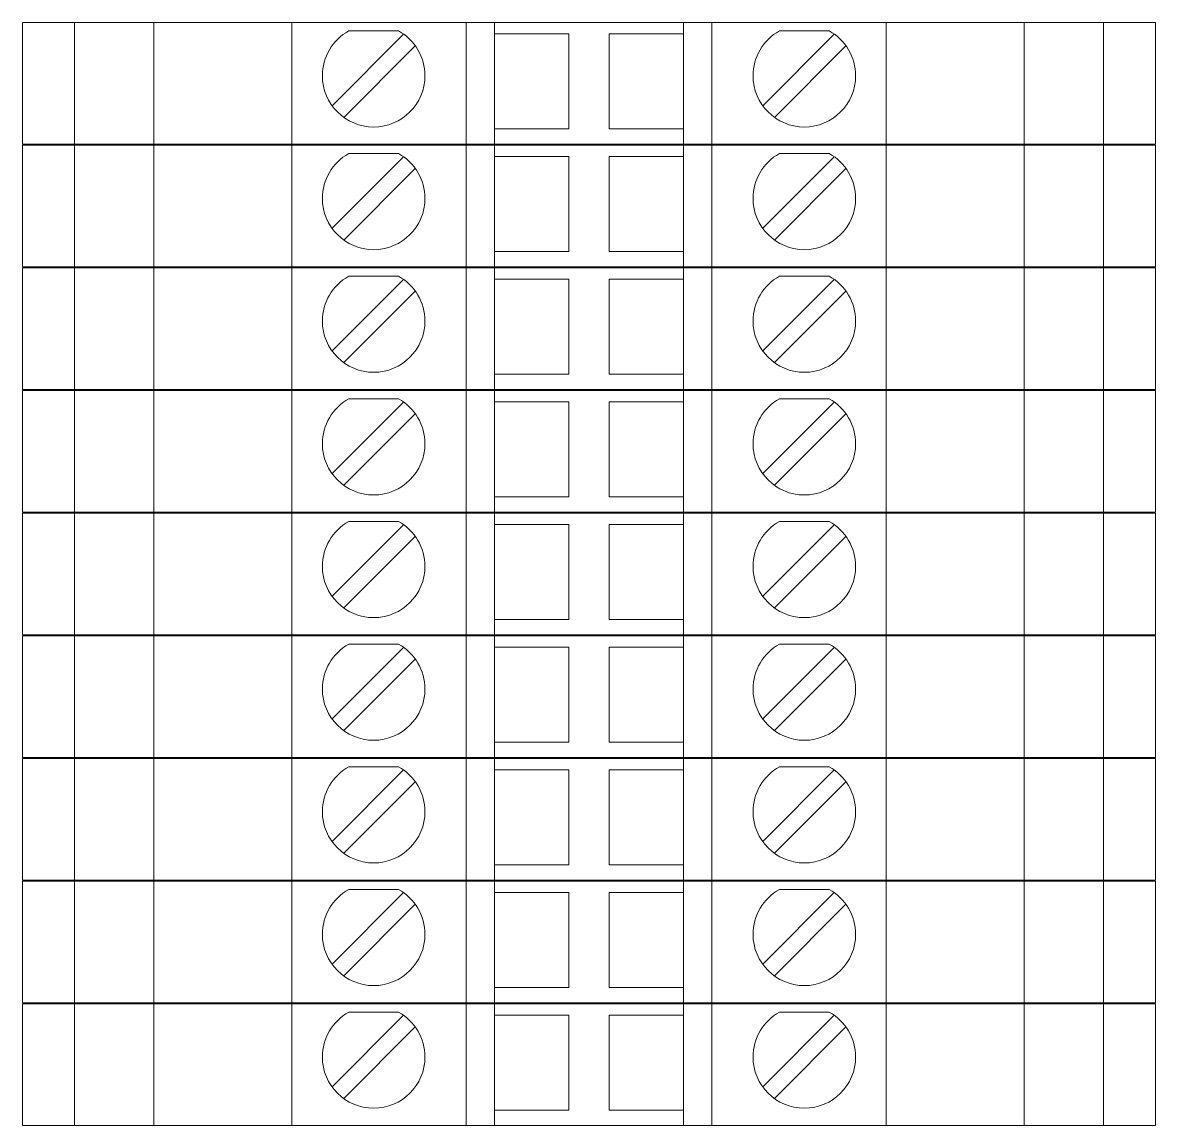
# Model space of a CAD drawing. Header units: millimetres. Extents: x 4962 to 7449, y 754 to 2938.
# Drawn here: x 5322.79 to 5370.79, y 1563.29 to 1610.04 of the extents above; entities that cross this region are included whole.
import ezdxf

# ---------------------------------------------------------------- set-up
doc = ezdxf.new("R2010")
doc.units = ezdxf.units.MM
doc.layers.add('000-PI-ORMAR', color=2, linetype='Continuous')

msp = doc.modelspace()

# ---------------------------------------------------------------- linework, layer by layer
at = {"layer": '000-PI-ORMAR', "color": 0, "linetype": 'ByBlock', "lineweight": 0}
for p, q in [((5322.792, 1610.043), (5322.792, 1610.043)), ((5324.992, 1610.043), (5322.792, 1610.043)), ((5322.792, 1610.043), (5322.792, 1604.893)), ((5324.992, 1610.043), (5324.992, 1610.043)), ((5324.992, 1610.043), (5326.584, 1610.043)), ((5324.992, 1610.043), (5324.992, 1604.893)), ((5326.584, 1610.043), (5328.726, 1610.043)), ((5327.042, 1610.043), (5327.042, 1610.043)), ((5328.353, 1610.043), (5328.353, 1604.893)), ((5329.11, 1610.043), (5328.726, 1610.043)), ((5331.618, 1610.043), (5329.11, 1610.043)), ((5329.292, 1610.043), (5329.292, 1610.043)), ((5330.792, 1610.043), (5330.792, 1610.043)), ((5331.618, 1610.043), (5334.192, 1610.043)), ((5331.942, 1610.043), (5331.942, 1610.043)), ((5334.192, 1610.043), (5341.592, 1610.043)), ((5334.192, 1610.043), (5334.192, 1604.893)), ((5336.992, 1610.043), (5336.992, 1610.043)), ((5341.592, 1610.043), (5342.792, 1610.043)), ((5341.592, 1610.043), (5341.592, 1604.893)), ((5342.792, 1610.043), (5342.792, 1610.043)), ((5342.792, 1610.043), (5350.792, 1610.043)), ((5342.792, 1610.043), (5342.792, 1604.893)), ((5350.792, 1610.043), (5350.792, 1610.043)), ((5350.792, 1610.043), (5351.992, 1610.043)), ((5350.792, 1610.043), (5350.792, 1604.893)), ((5351.992, 1610.043), (5359.392, 1610.043)), ((5351.992, 1610.043), (5351.992, 1604.893)), ((5359.392, 1610.043), (5361.966, 1610.043)), ((5359.392, 1610.043), (5359.392, 1604.893)), ((5364.474, 1610.043), (5361.966, 1610.043)), ((5362.792, 1610.043), (5362.792, 1610.043)), ((5363.092, 1610.043), (5363.092, 1610.043)), ((5363.992, 1610.043), (5363.992, 1610.043)), ((5364.858, 1610.043), (5364.474, 1610.043)), ((5364.858, 1610.043), (5367, 1610.043)), ((5365.231, 1610.043), (5365.231, 1604.893)), ((5366.542, 1610.043), (5366.542, 1610.043)), ((5367, 1610.043), (5368.592, 1610.043)), ((5368.592, 1610.043), (5368.592, 1610.043)), ((5368.592, 1610.043), (5369.792, 1610.043)), ((5368.592, 1610.043), (5368.592, 1604.893)), ((5369.292, 1610.043), (5369.292, 1610.043)), ((5369.792, 1610.043), (5369.792, 1610.043)), ((5369.792, 1610.043), (5370.109, 1610.043)), ((5370.792, 1610.043), (5370.109, 1610.043)), ((5370.792, 1610.043), (5370.792, 1610.043)), ((5370.792, 1610.043), (5370.792, 1604.893)), ((5338.937, 1609.559), (5335.902, 1606.523)), ((5336.608, 1609.693), (5336.608, 1609.693)), ((5338.726, 1609.693), (5336.608, 1609.693)), ((5338.726, 1609.693), (5338.726, 1609.693)), ((5338.937, 1609.559), (5338.937, 1609.559)), ((5342.792, 1609.568), (5345.942, 1609.568)), ((5342.792, 1609.568), (5342.792, 1609.568)), ((5345.942, 1609.568), (5345.942, 1605.543)), ((5345.942, 1609.568), (5345.942, 1609.568)), ((5347.642, 1605.543), (5347.642, 1609.568)), ((5347.642, 1609.568), (5350.792, 1609.568)), ((5347.642, 1609.568), (5347.642, 1609.568)), ((5350.792, 1609.568), (5350.792, 1609.568)), ((5357.187, 1609.559), (5354.152, 1606.523)), ((5354.858, 1609.693), (5354.858, 1609.693)), ((5356.976, 1609.693), (5354.858, 1609.693)), ((5356.976, 1609.693), (5356.976, 1609.693)), ((5357.187, 1609.559), (5357.187, 1609.559)), ((5336.397, 1606.028), (5339.432, 1609.064)), ((5339.432, 1609.064), (5339.432, 1609.064)), ((5341.592, 1609.093), (5341.592, 1606.493)), ((5341.592, 1609.093), (5341.592, 1609.093)), ((5351.992, 1609.093), (5351.992, 1606.493)), ((5351.992, 1609.093), (5351.992, 1609.093)), ((5354.647, 1606.028), (5357.682, 1609.064)), ((5357.682, 1609.064), (5357.682, 1609.064)), ((5335.902, 1606.523), (5335.902, 1606.523)), ((5341.592, 1606.493), (5341.592, 1606.493)), ((5351.992, 1606.493), (5351.992, 1606.493)), ((5354.152, 1606.523), (5354.152, 1606.523)), ((5336.397, 1606.028), (5336.397, 1606.028)), ((5354.647, 1606.028), (5354.647, 1606.028)), ((5345.942, 1605.543), (5342.792, 1605.543)), ((5342.792, 1605.543), (5342.792, 1605.543)), ((5345.942, 1605.543), (5345.942, 1605.543)), ((5350.792, 1605.543), (5347.642, 1605.543)), ((5347.642, 1605.543), (5347.642, 1605.543)), ((5350.792, 1605.543), (5350.792, 1605.543)), ((5324.992, 1604.893), (5322.792, 1604.893)), ((5322.792, 1604.893), (5322.792, 1604.893)), ((5322.792, 1604.843), (5322.792, 1604.843)), ((5324.992, 1604.843), (5322.792, 1604.843)), ((5322.792, 1604.843), (5322.792, 1599.693)), ((5324.992, 1604.893), (5326.584, 1604.893)), ((5324.992, 1604.893), (5324.992, 1604.893)), ((5324.992, 1604.843), (5324.992, 1604.843)), ((5324.992, 1604.843), (5326.584, 1604.843)), ((5324.992, 1604.843), (5324.992, 1599.693)), ((5326.584, 1604.893), (5328.726, 1604.893)), ((5326.584, 1604.843), (5328.726, 1604.843)), ((5327.042, 1604.893), (5327.042, 1604.893)), ((5327.042, 1604.843), (5327.042, 1604.843)), ((5328.353, 1604.843), (5328.353, 1599.693)), ((5328.726, 1604.893), (5329.11, 1604.893)), ((5329.11, 1604.843), (5328.726, 1604.843)), ((5329.11, 1604.893), (5331.618, 1604.893)), ((5331.618, 1604.843), (5329.11, 1604.843)), ((5329.292, 1604.893), (5329.292, 1604.893)), ((5329.292, 1604.843), (5329.292, 1604.843)), ((5330.792, 1604.843), (5330.792, 1604.843)), ((5331.618, 1604.893), (5334.192, 1604.893)), ((5331.618, 1604.843), (5334.192, 1604.843)), ((5331.942, 1604.893), (5331.942, 1604.893)), ((5331.942, 1604.843), (5331.942, 1604.843)), ((5334.192, 1604.893), (5341.592, 1604.893)), ((5334.192, 1604.843), (5341.592, 1604.843)), ((5334.192, 1604.843), (5334.192, 1599.693)), ((5336.992, 1604.893), (5336.992, 1604.893)), ((5336.992, 1604.843), (5336.992, 1604.843)), ((5341.592, 1604.893), (5342.792, 1604.893)), ((5341.592, 1604.843), (5342.792, 1604.843)), ((5341.592, 1604.843), (5341.592, 1599.693)), ((5342.792, 1604.893), (5350.792, 1604.893)), ((5342.792, 1604.893), (5342.792, 1604.893)), ((5342.792, 1604.843), (5342.792, 1604.843)), ((5342.792, 1604.843), (5350.792, 1604.843)), ((5342.792, 1604.843), (5342.792, 1599.693)), ((5350.792, 1604.893), (5351.992, 1604.893)), ((5350.792, 1604.893), (5350.792, 1604.893)), ((5350.792, 1604.843), (5350.792, 1604.843)), ((5350.792, 1604.843), (5351.992, 1604.843)), ((5350.792, 1604.843), (5350.792, 1599.693)), ((5351.992, 1604.893), (5359.392, 1604.893)), ((5351.992, 1604.843), (5359.392, 1604.843)), ((5351.992, 1604.843), (5351.992, 1599.693)), ((5359.392, 1604.893), (5361.966, 1604.893)), ((5359.392, 1604.843), (5361.966, 1604.843)), ((5359.392, 1604.843), (5359.392, 1599.693)), ((5361.966, 1604.893), (5364.474, 1604.893)), ((5364.474, 1604.843), (5361.966, 1604.843)), ((5362.792, 1604.843), (5362.792, 1604.843)), ((5363.092, 1604.893), (5363.092, 1604.893)), ((5363.092, 1604.843), (5363.092, 1604.843)), ((5363.992, 1604.893), (5363.992, 1604.893)), ((5363.992, 1604.843), (5363.992, 1604.843)), ((5364.474, 1604.893), (5364.858, 1604.893)), ((5364.858, 1604.843), (5364.474, 1604.843)), ((5364.858, 1604.893), (5367, 1604.893)), ((5364.858, 1604.843), (5367, 1604.843)), ((5365.231, 1604.843), (5365.231, 1599.693)), ((5366.542, 1604.893), (5366.542, 1604.893)), ((5366.542, 1604.843), (5366.542, 1604.843)), ((5367, 1604.893), (5368.592, 1604.893)), ((5367, 1604.843), (5368.592, 1604.843)), ((5368.592, 1604.893), (5369.792, 1604.893)), ((5368.592, 1604.893), (5368.592, 1604.893)), ((5368.592, 1604.843), (5368.592, 1604.843)), ((5368.592, 1604.843), (5369.792, 1604.843)), ((5368.592, 1604.843), (5368.592, 1599.693)), ((5369.292, 1604.843), (5369.292, 1604.843)), ((5369.792, 1604.893), (5370.109, 1604.893)), ((5369.792, 1604.893), (5369.792, 1604.893)), ((5369.792, 1604.843), (5369.792, 1604.843)), ((5369.792, 1604.843), (5370.109, 1604.843)), ((5370.792, 1604.893), (5370.109, 1604.893)), ((5370.792, 1604.843), (5370.109, 1604.843)), ((5370.792, 1604.893), (5370.792, 1604.893)), ((5370.792, 1604.843), (5370.792, 1604.843)), ((5370.792, 1604.843), (5370.792, 1599.693)), ((5338.937, 1604.359), (5335.902, 1601.323)), ((5336.608, 1604.493), (5336.608, 1604.493)), ((5338.726, 1604.493), (5336.608, 1604.493)), ((5338.726, 1604.493), (5338.726, 1604.493)), ((5338.937, 1604.359), (5338.937, 1604.359)), ((5342.792, 1604.368), (5345.942, 1604.368)), ((5342.792, 1604.368), (5342.792, 1604.368)), ((5345.942, 1604.368), (5345.942, 1600.343)), ((5345.942, 1604.368), (5345.942, 1604.368)), ((5347.642, 1600.343), (5347.642, 1604.368)), ((5347.642, 1604.368), (5350.792, 1604.368)), ((5347.642, 1604.368), (5347.642, 1604.368)), ((5350.792, 1604.368), (5350.792, 1604.368)), ((5357.187, 1604.359), (5354.152, 1601.323)), ((5354.858, 1604.493), (5354.858, 1604.493)), ((5356.976, 1604.493), (5354.858, 1604.493)), ((5356.976, 1604.493), (5356.976, 1604.493)), ((5357.187, 1604.359), (5357.187, 1604.359)), ((5336.397, 1600.828), (5339.432, 1603.864)), ((5339.432, 1603.864), (5339.432, 1603.864)), ((5341.592, 1603.893), (5341.592, 1601.293)), ((5341.592, 1603.893), (5341.592, 1603.893)), ((5351.992, 1603.893), (5351.992, 1601.293)), ((5351.992, 1603.893), (5351.992, 1603.893)), ((5354.647, 1600.828), (5357.682, 1603.864)), ((5357.682, 1603.864), (5357.682, 1603.864)), ((5335.902, 1601.323), (5335.902, 1601.323)), ((5341.592, 1601.293), (5341.592, 1601.293)), ((5351.992, 1601.293), (5351.992, 1601.293)), ((5354.152, 1601.323), (5354.152, 1601.323)), ((5336.397, 1600.828), (5336.397, 1600.828)), ((5354.647, 1600.828), (5354.647, 1600.828)), ((5345.942, 1600.343), (5342.792, 1600.343)), ((5342.792, 1600.343), (5342.792, 1600.343)), ((5345.942, 1600.343), (5345.942, 1600.343)), ((5350.792, 1600.343), (5347.642, 1600.343)), ((5347.642, 1600.343), (5347.642, 1600.343)), ((5350.792, 1600.343), (5350.792, 1600.343)), ((5324.992, 1599.693), (5322.792, 1599.693)), ((5322.792, 1599.693), (5322.792, 1599.693)), ((5322.792, 1599.643), (5322.792, 1599.643)), ((5324.992, 1599.643), (5322.792, 1599.643)), ((5322.792, 1599.643), (5322.792, 1594.493)), ((5324.992, 1599.693), (5326.584, 1599.693)), ((5324.992, 1599.693), (5324.992, 1599.693)), ((5324.992, 1599.643), (5324.992, 1599.643)), ((5324.992, 1599.643), (5326.584, 1599.643)), ((5324.992, 1599.643), (5324.992, 1594.493)), ((5326.584, 1599.693), (5328.726, 1599.693)), ((5326.584, 1599.643), (5328.726, 1599.643)), ((5327.042, 1599.693), (5327.042, 1599.693)), ((5327.042, 1599.643), (5327.042, 1599.643)), ((5328.353, 1599.643), (5328.353, 1594.493)), ((5328.726, 1599.693), (5329.11, 1599.693)), ((5329.11, 1599.643), (5328.726, 1599.643)), ((5329.11, 1599.693), (5331.618, 1599.693)), ((5331.618, 1599.643), (5329.11, 1599.643)), ((5329.292, 1599.693), (5329.292, 1599.693)), ((5329.292, 1599.643), (5329.292, 1599.643)), ((5330.792, 1599.643), (5330.792, 1599.643)), ((5331.618, 1599.693), (5334.192, 1599.693)), ((5331.618, 1599.643), (5334.192, 1599.643)), ((5331.942, 1599.693), (5331.942, 1599.693)), ((5331.942, 1599.643), (5331.942, 1599.643)), ((5334.192, 1599.693), (5341.592, 1599.693)), ((5334.192, 1599.643), (5341.592, 1599.643)), ((5334.192, 1599.643), (5334.192, 1594.493)), ((5336.992, 1599.693), (5336.992, 1599.693)), ((5336.992, 1599.643), (5336.992, 1599.643)), ((5341.592, 1599.693), (5342.792, 1599.693)), ((5341.592, 1599.643), (5342.792, 1599.643)), ((5341.592, 1599.643), (5341.592, 1594.493)), ((5342.792, 1599.693), (5350.792, 1599.693)), ((5342.792, 1599.693), (5342.792, 1599.693)), ((5342.792, 1599.643), (5342.792, 1599.643)), ((5342.792, 1599.643), (5350.792, 1599.643)), ((5342.792, 1599.643), (5342.792, 1594.493)), ((5350.792, 1599.693), (5351.992, 1599.693)), ((5350.792, 1599.693), (5350.792, 1599.693)), ((5350.792, 1599.643), (5350.792, 1599.643)), ((5350.792, 1599.643), (5351.992, 1599.643)), ((5350.792, 1599.643), (5350.792, 1594.493)), ((5351.992, 1599.693), (5359.392, 1599.693)), ((5351.992, 1599.643), (5359.392, 1599.643)), ((5351.992, 1599.643), (5351.992, 1594.493)), ((5359.392, 1599.693), (5361.966, 1599.693)), ((5359.392, 1599.643), (5361.966, 1599.643)), ((5359.392, 1599.643), (5359.392, 1594.493)), ((5361.966, 1599.693), (5364.474, 1599.693)), ((5364.474, 1599.643), (5361.966, 1599.643)), ((5362.792, 1599.643), (5362.792, 1599.643)), ((5363.092, 1599.693), (5363.092, 1599.693)), ((5363.092, 1599.643), (5363.092, 1599.643)), ((5363.992, 1599.693), (5363.992, 1599.693)), ((5363.992, 1599.643), (5363.992, 1599.643)), ((5364.474, 1599.693), (5364.858, 1599.693)), ((5364.858, 1599.643), (5364.474, 1599.643)), ((5364.858, 1599.693), (5367, 1599.693)), ((5364.858, 1599.643), (5367, 1599.643)), ((5365.231, 1599.643), (5365.231, 1594.493)), ((5366.542, 1599.693), (5366.542, 1599.693)), ((5366.542, 1599.643), (5366.542, 1599.643)), ((5367, 1599.693), (5368.592, 1599.693)), ((5367, 1599.643), (5368.592, 1599.643)), ((5368.592, 1599.693), (5369.792, 1599.693)), ((5368.592, 1599.693), (5368.592, 1599.693)), ((5368.592, 1599.643), (5368.592, 1599.643)), ((5368.592, 1599.643), (5369.792, 1599.643)), ((5368.592, 1599.643), (5368.592, 1594.493)), ((5369.292, 1599.643), (5369.292, 1599.643)), ((5369.792, 1599.693), (5370.109, 1599.693)), ((5369.792, 1599.693), (5369.792, 1599.693)), ((5369.792, 1599.643), (5369.792, 1599.643)), ((5369.792, 1599.643), (5370.109, 1599.643)), ((5370.792, 1599.693), (5370.109, 1599.693)), ((5370.792, 1599.643), (5370.109, 1599.643)), ((5370.792, 1599.693), (5370.792, 1599.693)), ((5370.792, 1599.643), (5370.792, 1599.643)), ((5370.792, 1599.643), (5370.792, 1594.493)), ((5338.937, 1599.159), (5335.902, 1596.123)), ((5336.608, 1599.293), (5336.608, 1599.293)), ((5338.726, 1599.293), (5336.608, 1599.293)), ((5338.726, 1599.293), (5338.726, 1599.293)), ((5338.937, 1599.159), (5338.937, 1599.159)), ((5342.792, 1599.168), (5345.942, 1599.168)), ((5342.792, 1599.168), (5342.792, 1599.168)), ((5345.942, 1599.168), (5345.942, 1595.143)), ((5345.942, 1599.168), (5345.942, 1599.168)), ((5347.642, 1595.143), (5347.642, 1599.168)), ((5347.642, 1599.168), (5350.792, 1599.168)), ((5347.642, 1599.168), (5347.642, 1599.168)), ((5350.792, 1599.168), (5350.792, 1599.168)), ((5357.187, 1599.159), (5354.152, 1596.123)), ((5354.858, 1599.293), (5354.858, 1599.293)), ((5356.976, 1599.293), (5354.858, 1599.293)), ((5356.976, 1599.293), (5356.976, 1599.293)), ((5357.187, 1599.159), (5357.187, 1599.159)), ((5336.397, 1595.628), (5339.432, 1598.664)), ((5339.432, 1598.664), (5339.432, 1598.664)), ((5341.592, 1598.693), (5341.592, 1596.093)), ((5341.592, 1598.693), (5341.592, 1598.693)), ((5351.992, 1598.693), (5351.992, 1596.093)), ((5351.992, 1598.693), (5351.992, 1598.693)), ((5354.647, 1595.628), (5357.682, 1598.664)), ((5357.682, 1598.664), (5357.682, 1598.664)), ((5335.902, 1596.123), (5335.902, 1596.123)), ((5341.592, 1596.093), (5341.592, 1596.093)), ((5351.992, 1596.093), (5351.992, 1596.093)), ((5354.152, 1596.123), (5354.152, 1596.123)), ((5336.397, 1595.628), (5336.397, 1595.628)), ((5354.647, 1595.628), (5354.647, 1595.628)), ((5345.942, 1595.143), (5342.792, 1595.143)), ((5342.792, 1595.143), (5342.792, 1595.143)), ((5345.942, 1595.143), (5345.942, 1595.143)), ((5350.792, 1595.143), (5347.642, 1595.143)), ((5347.642, 1595.143), (5347.642, 1595.143)), ((5350.792, 1595.143), (5350.792, 1595.143)), ((5324.992, 1594.493), (5322.792, 1594.493)), ((5322.792, 1594.493), (5322.792, 1594.493)), ((5322.792, 1594.443), (5322.792, 1594.443)), ((5324.992, 1594.443), (5322.792, 1594.443)), ((5322.792, 1594.443), (5322.792, 1589.293)), ((5324.992, 1594.493), (5326.584, 1594.493)), ((5324.992, 1594.493), (5324.992, 1594.493)), ((5324.992, 1594.443), (5324.992, 1594.443)), ((5324.992, 1594.443), (5326.584, 1594.443)), ((5324.992, 1594.443), (5324.992, 1589.293)), ((5326.584, 1594.493), (5328.726, 1594.493)), ((5326.584, 1594.443), (5328.726, 1594.443)), ((5327.042, 1594.493), (5327.042, 1594.493)), ((5327.042, 1594.443), (5327.042, 1594.443)), ((5328.353, 1594.443), (5328.353, 1589.293)), ((5328.726, 1594.493), (5329.11, 1594.493)), ((5329.11, 1594.443), (5328.726, 1594.443)), ((5329.11, 1594.493), (5331.618, 1594.493)), ((5331.618, 1594.443), (5329.11, 1594.443)), ((5329.292, 1594.493), (5329.292, 1594.493)), ((5329.292, 1594.443), (5329.292, 1594.443)), ((5330.792, 1594.443), (5330.792, 1594.443)), ((5331.618, 1594.493), (5334.192, 1594.493)), ((5331.618, 1594.443), (5334.192, 1594.443)), ((5331.942, 1594.493), (5331.942, 1594.493)), ((5331.942, 1594.443), (5331.942, 1594.443)), ((5334.192, 1594.493), (5341.592, 1594.493)), ((5334.192, 1594.443), (5341.592, 1594.443)), ((5334.192, 1594.443), (5334.192, 1589.293)), ((5336.608, 1594.093), (5336.608, 1594.093)), ((5338.726, 1594.093), (5336.608, 1594.093)), ((5336.992, 1594.493), (5336.992, 1594.493)), ((5336.992, 1594.443), (5336.992, 1594.443)), ((5338.726, 1594.093), (5338.726, 1594.093)), ((5341.592, 1594.493), (5342.792, 1594.493)), ((5341.592, 1594.443), (5342.792, 1594.443)), ((5341.592, 1594.443), (5341.592, 1589.293)), ((5342.792, 1594.493), (5350.792, 1594.493)), ((5342.792, 1594.493), (5342.792, 1594.493)), ((5342.792, 1594.443), (5342.792, 1594.443)), ((5342.792, 1594.443), (5350.792, 1594.443)), ((5342.792, 1594.443), (5342.792, 1589.293)), ((5350.792, 1594.493), (5351.992, 1594.493)), ((5350.792, 1594.493), (5350.792, 1594.493)), ((5350.792, 1594.443), (5350.792, 1594.443)), ((5350.792, 1594.443), (5351.992, 1594.443)), ((5350.792, 1594.443), (5350.792, 1589.293)), ((5351.992, 1594.493), (5359.392, 1594.493)), ((5351.992, 1594.443), (5359.392, 1594.443)), ((5351.992, 1594.443), (5351.992, 1589.293)), ((5354.858, 1594.093), (5354.858, 1594.093)), ((5356.976, 1594.093), (5354.858, 1594.093)), ((5356.976, 1594.093), (5356.976, 1594.093)), ((5359.392, 1594.493), (5361.966, 1594.493)), ((5359.392, 1594.443), (5361.966, 1594.443)), ((5359.392, 1594.443), (5359.392, 1589.293)), ((5361.966, 1594.493), (5364.474, 1594.493)), ((5364.474, 1594.443), (5361.966, 1594.443)), ((5362.792, 1594.443), (5362.792, 1594.443)), ((5363.092, 1594.493), (5363.092, 1594.493)), ((5363.092, 1594.443), (5363.092, 1594.443)), ((5363.992, 1594.493), (5363.992, 1594.493)), ((5363.992, 1594.443), (5363.992, 1594.443)), ((5364.474, 1594.493), (5364.858, 1594.493)), ((5364.858, 1594.443), (5364.474, 1594.443)), ((5364.858, 1594.493), (5367, 1594.493)), ((5364.858, 1594.443), (5367, 1594.443)), ((5365.231, 1594.443), (5365.231, 1589.293)), ((5366.542, 1594.493), (5366.542, 1594.493)), ((5366.542, 1594.443), (5366.542, 1594.443)), ((5367, 1594.493), (5368.592, 1594.493)), ((5367, 1594.443), (5368.592, 1594.443)), ((5368.592, 1594.493), (5369.792, 1594.493)), ((5368.592, 1594.493), (5368.592, 1594.493)), ((5368.592, 1594.443), (5368.592, 1594.443)), ((5368.592, 1594.443), (5369.792, 1594.443)), ((5368.592, 1594.443), (5368.592, 1589.293)), ((5369.292, 1594.443), (5369.292, 1594.443)), ((5369.792, 1594.493), (5370.109, 1594.493)), ((5369.792, 1594.493), (5369.792, 1594.493)), ((5369.792, 1594.443), (5369.792, 1594.443)), ((5369.792, 1594.443), (5370.109, 1594.443)), ((5370.792, 1594.493), (5370.109, 1594.493)), ((5370.792, 1594.443), (5370.109, 1594.443)), ((5370.792, 1594.493), (5370.792, 1594.493)), ((5370.792, 1594.443), (5370.792, 1594.443)), ((5370.792, 1594.443), (5370.792, 1589.293)), ((5338.937, 1593.959), (5335.902, 1590.923)), ((5338.937, 1593.959), (5338.937, 1593.959)), ((5342.792, 1593.968), (5345.942, 1593.968)), ((5342.792, 1593.968), (5342.792, 1593.968)), ((5345.942, 1593.968), (5345.942, 1589.943)), ((5345.942, 1593.968), (5345.942, 1593.968)), ((5347.642, 1589.943), (5347.642, 1593.968)), ((5347.642, 1593.968), (5350.792, 1593.968)), ((5347.642, 1593.968), (5347.642, 1593.968)), ((5350.792, 1593.968), (5350.792, 1593.968)), ((5357.187, 1593.959), (5354.152, 1590.923)), ((5357.187, 1593.959), (5357.187, 1593.959)), ((5336.397, 1590.428), (5339.432, 1593.464)), ((5339.432, 1593.464), (5339.432, 1593.464)), ((5341.592, 1593.493), (5341.592, 1590.893)), ((5341.592, 1593.493), (5341.592, 1593.493)), ((5351.992, 1593.493), (5351.992, 1590.893)), ((5351.992, 1593.493), (5351.992, 1593.493)), ((5354.647, 1590.428), (5357.682, 1593.464)), ((5357.682, 1593.464), (5357.682, 1593.464)), ((5335.902, 1590.923), (5335.902, 1590.923)), ((5341.592, 1590.893), (5341.592, 1590.893)), ((5351.992, 1590.893), (5351.992, 1590.893)), ((5354.152, 1590.923), (5354.152, 1590.923)), ((5336.397, 1590.428), (5336.397, 1590.428)), ((5354.647, 1590.428), (5354.647, 1590.428)), ((5345.942, 1589.943), (5342.792, 1589.943)), ((5342.792, 1589.943), (5342.792, 1589.943)), ((5345.942, 1589.943), (5345.942, 1589.943)), ((5350.792, 1589.943), (5347.642, 1589.943)), ((5347.642, 1589.943), (5347.642, 1589.943)), ((5350.792, 1589.943), (5350.792, 1589.943)), ((5324.992, 1589.293), (5322.792, 1589.293)), ((5322.792, 1589.293), (5322.792, 1589.293)), ((5324.992, 1589.293), (5326.584, 1589.293)), ((5324.992, 1589.293), (5324.992, 1589.293)), ((5326.584, 1589.293), (5328.726, 1589.293)), ((5327.042, 1589.293), (5327.042, 1589.293)), ((5328.726, 1589.293), (5329.11, 1589.293)), ((5329.11, 1589.293), (5331.618, 1589.293)), ((5329.292, 1589.293), (5329.292, 1589.293)), ((5331.618, 1589.293), (5334.192, 1589.293)), ((5331.942, 1589.293), (5331.942, 1589.293)), ((5334.192, 1589.293), (5341.592, 1589.293)), ((5336.992, 1589.293), (5336.992, 1589.293)), ((5341.592, 1589.293), (5342.792, 1589.293)), ((5342.792, 1589.293), (5350.792, 1589.293)), ((5342.792, 1589.293), (5342.792, 1589.293)), ((5350.792, 1589.293), (5351.992, 1589.293)), ((5350.792, 1589.293), (5350.792, 1589.293)), ((5351.992, 1589.293), (5359.392, 1589.293)), ((5359.392, 1589.293), (5361.966, 1589.293)), ((5361.966, 1589.293), (5364.474, 1589.293)), ((5363.092, 1589.293), (5363.092, 1589.293)), ((5363.992, 1589.293), (5363.992, 1589.293)), ((5364.474, 1589.293), (5364.858, 1589.293)), ((5364.858, 1589.293), (5367, 1589.293)), ((5366.542, 1589.293), (5366.542, 1589.293)), ((5367, 1589.293), (5368.592, 1589.293)), ((5368.592, 1589.293), (5369.792, 1589.293)), ((5368.592, 1589.293), (5368.592, 1589.293)), ((5369.792, 1589.293), (5370.109, 1589.293)), ((5369.792, 1589.293), (5369.792, 1589.293)), ((5370.792, 1589.293), (5370.109, 1589.293)), ((5370.792, 1589.293), (5370.792, 1589.293)), ((5322.792, 1589.243), (5322.792, 1589.243)), ((5324.992, 1589.243), (5322.792, 1589.243)), ((5322.792, 1589.243), (5322.792, 1584.093)), ((5324.992, 1589.243), (5324.992, 1589.243)), ((5324.992, 1589.243), (5326.584, 1589.243)), ((5324.992, 1589.243), (5324.992, 1584.093)), ((5326.584, 1589.243), (5328.726, 1589.243)), ((5327.042, 1589.243), (5327.042, 1589.243)), ((5328.353, 1589.243), (5328.353, 1584.093)), ((5329.11, 1589.243), (5328.726, 1589.243)), ((5331.618, 1589.243), (5329.11, 1589.243)), ((5329.292, 1589.243), (5329.292, 1589.243)), ((5330.792, 1589.243), (5330.792, 1589.243)), ((5331.618, 1589.243), (5334.192, 1589.243)), ((5331.942, 1589.243), (5331.942, 1589.243)), ((5334.192, 1589.243), (5341.592, 1589.243)), ((5334.192, 1589.243), (5334.192, 1584.093)), ((5336.608, 1588.893), (5336.608, 1588.893)), ((5338.726, 1588.893), (5336.608, 1588.893)), ((5336.992, 1589.243), (5336.992, 1589.243)), ((5338.726, 1588.893), (5338.726, 1588.893)), ((5341.592, 1589.243), (5342.792, 1589.243)), ((5341.592, 1589.243), (5341.592, 1584.093)), ((5342.792, 1589.243), (5342.792, 1589.243)), ((5342.792, 1589.243), (5350.792, 1589.243)), ((5342.792, 1589.243), (5342.792, 1584.093)), ((5350.792, 1589.243), (5350.792, 1589.243)), ((5350.792, 1589.243), (5351.992, 1589.243)), ((5350.792, 1589.243), (5350.792, 1584.093)), ((5351.992, 1589.243), (5359.392, 1589.243)), ((5351.992, 1589.243), (5351.992, 1584.093)), ((5354.858, 1588.893), (5354.858, 1588.893)), ((5356.976, 1588.893), (5354.858, 1588.893)), ((5356.976, 1588.893), (5356.976, 1588.893)), ((5359.392, 1589.243), (5361.966, 1589.243)), ((5359.392, 1589.243), (5359.392, 1584.093)), ((5364.474, 1589.243), (5361.966, 1589.243)), ((5362.792, 1589.243), (5362.792, 1589.243)), ((5363.092, 1589.243), (5363.092, 1589.243)), ((5363.992, 1589.243), (5363.992, 1589.243)), ((5364.858, 1589.243), (5364.474, 1589.243)), ((5364.858, 1589.243), (5367, 1589.243)), ((5365.231, 1589.243), (5365.231, 1584.093)), ((5366.542, 1589.243), (5366.542, 1589.243)), ((5367, 1589.243), (5368.592, 1589.243)), ((5368.592, 1589.243), (5368.592, 1589.243)), ((5368.592, 1589.243), (5369.792, 1589.243)), ((5368.592, 1589.243), (5368.592, 1584.093)), ((5369.292, 1589.243), (5369.292, 1589.243)), ((5369.792, 1589.243), (5369.792, 1589.243)), ((5369.792, 1589.243), (5370.109, 1589.243)), ((5370.792, 1589.243), (5370.109, 1589.243)), ((5370.792, 1589.243), (5370.792, 1589.243)), ((5370.792, 1589.243), (5370.792, 1584.093)), ((5338.937, 1588.759), (5335.902, 1585.723)), ((5338.937, 1588.759), (5338.937, 1588.759)), ((5342.792, 1588.768), (5345.942, 1588.768)), ((5342.792, 1588.768), (5342.792, 1588.768)), ((5345.942, 1588.768), (5345.942, 1584.743)), ((5345.942, 1588.768), (5345.942, 1588.768)), ((5347.642, 1584.743), (5347.642, 1588.768)), ((5347.642, 1588.768), (5350.792, 1588.768)), ((5347.642, 1588.768), (5347.642, 1588.768)), ((5350.792, 1588.768), (5350.792, 1588.768)), ((5357.187, 1588.759), (5354.152, 1585.723)), ((5357.187, 1588.759), (5357.187, 1588.759)), ((5336.397, 1585.228), (5339.432, 1588.264)), ((5339.432, 1588.264), (5339.432, 1588.264)), ((5341.592, 1588.293), (5341.592, 1585.693)), ((5341.592, 1588.293), (5341.592, 1588.293)), ((5351.992, 1588.293), (5351.992, 1585.693)), ((5351.992, 1588.293), (5351.992, 1588.293)), ((5354.647, 1585.228), (5357.682, 1588.264)), ((5357.682, 1588.264), (5357.682, 1588.264)), ((5335.902, 1585.723), (5335.902, 1585.723)), ((5341.592, 1585.693), (5341.592, 1585.693)), ((5351.992, 1585.693), (5351.992, 1585.693)), ((5354.152, 1585.723), (5354.152, 1585.723)), ((5336.397, 1585.228), (5336.397, 1585.228)), ((5354.647, 1585.228), (5354.647, 1585.228)), ((5345.942, 1584.743), (5342.792, 1584.743)), ((5342.792, 1584.743), (5342.792, 1584.743)), ((5345.942, 1584.743), (5345.942, 1584.743)), ((5350.792, 1584.743), (5347.642, 1584.743)), ((5347.642, 1584.743), (5347.642, 1584.743)), ((5350.792, 1584.743), (5350.792, 1584.743)), ((5324.992, 1584.093), (5322.792, 1584.093)), ((5322.792, 1584.093), (5322.792, 1584.093)), ((5322.792, 1584.043), (5322.792, 1584.043)), ((5324.992, 1584.043), (5322.792, 1584.043)), ((5322.792, 1584.043), (5322.792, 1578.893)), ((5324.992, 1584.093), (5326.584, 1584.093)), ((5324.992, 1584.093), (5324.992, 1584.093)), ((5324.992, 1584.043), (5324.992, 1584.043)), ((5324.992, 1584.043), (5326.584, 1584.043)), ((5324.992, 1584.043), (5324.992, 1578.893)), ((5326.584, 1584.093), (5328.726, 1584.093)), ((5326.584, 1584.043), (5328.726, 1584.043)), ((5327.042, 1584.093), (5327.042, 1584.093)), ((5327.042, 1584.043), (5327.042, 1584.043)), ((5328.353, 1584.043), (5328.353, 1578.893)), ((5328.726, 1584.093), (5329.11, 1584.093)), ((5329.11, 1584.043), (5328.726, 1584.043)), ((5329.11, 1584.093), (5331.618, 1584.093)), ((5331.618, 1584.043), (5329.11, 1584.043)), ((5329.292, 1584.093), (5329.292, 1584.093)), ((5329.292, 1584.043), (5329.292, 1584.043)), ((5330.792, 1584.043), (5330.792, 1584.043)), ((5331.618, 1584.093), (5334.192, 1584.093)), ((5331.618, 1584.043), (5334.192, 1584.043)), ((5331.942, 1584.093), (5331.942, 1584.093)), ((5331.942, 1584.043), (5331.942, 1584.043)), ((5334.192, 1584.093), (5341.592, 1584.093)), ((5334.192, 1584.043), (5341.592, 1584.043)), ((5334.192, 1584.043), (5334.192, 1578.893)), ((5336.992, 1584.093), (5336.992, 1584.093)), ((5336.992, 1584.043), (5336.992, 1584.043)), ((5341.592, 1584.093), (5342.792, 1584.093)), ((5341.592, 1584.043), (5342.792, 1584.043)), ((5341.592, 1584.043), (5341.592, 1578.893)), ((5342.792, 1584.093), (5350.792, 1584.093)), ((5342.792, 1584.093), (5342.792, 1584.093)), ((5342.792, 1584.043), (5342.792, 1584.043)), ((5342.792, 1584.043), (5350.792, 1584.043)), ((5342.792, 1584.043), (5342.792, 1578.893)), ((5350.792, 1584.093), (5351.992, 1584.093)), ((5350.792, 1584.093), (5350.792, 1584.093)), ((5350.792, 1584.043), (5350.792, 1584.043)), ((5350.792, 1584.043), (5351.992, 1584.043)), ((5350.792, 1584.043), (5350.792, 1578.893)), ((5351.992, 1584.093), (5359.392, 1584.093)), ((5351.992, 1584.043), (5359.392, 1584.043)), ((5351.992, 1584.043), (5351.992, 1578.893)), ((5359.392, 1584.093), (5361.966, 1584.093)), ((5359.392, 1584.043), (5361.966, 1584.043)), ((5359.392, 1584.043), (5359.392, 1578.893)), ((5361.966, 1584.093), (5364.474, 1584.093)), ((5364.474, 1584.043), (5361.966, 1584.043)), ((5362.792, 1584.043), (5362.792, 1584.043)), ((5363.092, 1584.093), (5363.092, 1584.093)), ((5363.092, 1584.043), (5363.092, 1584.043)), ((5363.992, 1584.093), (5363.992, 1584.093)), ((5363.992, 1584.043), (5363.992, 1584.043)), ((5364.474, 1584.093), (5364.858, 1584.093)), ((5364.858, 1584.043), (5364.474, 1584.043)), ((5364.858, 1584.093), (5367, 1584.093)), ((5364.858, 1584.043), (5367, 1584.043)), ((5365.231, 1584.043), (5365.231, 1578.893)), ((5366.542, 1584.093), (5366.542, 1584.093)), ((5366.542, 1584.043), (5366.542, 1584.043)), ((5367, 1584.093), (5368.592, 1584.093)), ((5367, 1584.043), (5368.592, 1584.043)), ((5368.592, 1584.093), (5369.792, 1584.093)), ((5368.592, 1584.093), (5368.592, 1584.093)), ((5368.592, 1584.043), (5368.592, 1584.043)), ((5368.592, 1584.043), (5369.792, 1584.043)), ((5368.592, 1584.043), (5368.592, 1578.893)), ((5369.292, 1584.043), (5369.292, 1584.043)), ((5369.792, 1584.093), (5370.109, 1584.093)), ((5369.792, 1584.093), (5369.792, 1584.093)), ((5369.792, 1584.043), (5369.792, 1584.043)), ((5369.792, 1584.043), (5370.109, 1584.043)), ((5370.792, 1584.093), (5370.109, 1584.093)), ((5370.792, 1584.043), (5370.109, 1584.043)), ((5370.792, 1584.093), (5370.792, 1584.093)), ((5370.792, 1584.043), (5370.792, 1584.043)), ((5370.792, 1584.043), (5370.792, 1578.893)), ((5338.937, 1583.559), (5335.902, 1580.523)), ((5336.608, 1583.693), (5336.608, 1583.693)), ((5338.726, 1583.693), (5336.608, 1583.693)), ((5338.726, 1583.693), (5338.726, 1583.693)), ((5338.937, 1583.559), (5338.937, 1583.559)), ((5342.792, 1583.568), (5345.942, 1583.568)), ((5342.792, 1583.568), (5342.792, 1583.568)), ((5345.942, 1583.568), (5345.942, 1579.543)), ((5345.942, 1583.568), (5345.942, 1583.568)), ((5347.642, 1579.543), (5347.642, 1583.568)), ((5347.642, 1583.568), (5350.792, 1583.568)), ((5347.642, 1583.568), (5347.642, 1583.568)), ((5350.792, 1583.568), (5350.792, 1583.568)), ((5357.187, 1583.559), (5354.152, 1580.523)), ((5354.858, 1583.693), (5354.858, 1583.693)), ((5356.976, 1583.693), (5354.858, 1583.693)), ((5356.976, 1583.693), (5356.976, 1583.693)), ((5357.187, 1583.559), (5357.187, 1583.559)), ((5336.397, 1580.028), (5339.432, 1583.064)), ((5339.432, 1583.064), (5339.432, 1583.064)), ((5341.592, 1583.093), (5341.592, 1580.493)), ((5341.592, 1583.093), (5341.592, 1583.093)), ((5351.992, 1583.093), (5351.992, 1580.493)), ((5351.992, 1583.093), (5351.992, 1583.093)), ((5354.647, 1580.028), (5357.682, 1583.064)), ((5357.682, 1583.064), (5357.682, 1583.064)), ((5335.902, 1580.523), (5335.902, 1580.523)), ((5341.592, 1580.493), (5341.592, 1580.493)), ((5351.992, 1580.493), (5351.992, 1580.493)), ((5354.152, 1580.523), (5354.152, 1580.523)), ((5336.397, 1580.028), (5336.397, 1580.028)), ((5354.647, 1580.028), (5354.647, 1580.028)), ((5345.942, 1579.543), (5342.792, 1579.543)), ((5342.792, 1579.543), (5342.792, 1579.543)), ((5345.942, 1579.543), (5345.942, 1579.543)), ((5350.792, 1579.543), (5347.642, 1579.543)), ((5347.642, 1579.543), (5347.642, 1579.543)), ((5350.792, 1579.543), (5350.792, 1579.543)), ((5324.992, 1578.893), (5322.792, 1578.893)), ((5322.792, 1578.893), (5322.792, 1578.893)), ((5322.792, 1578.843), (5322.792, 1578.843)), ((5324.992, 1578.843), (5322.792, 1578.843)), ((5322.792, 1578.843), (5322.792, 1573.693)), ((5324.992, 1578.893), (5326.584, 1578.893)), ((5324.992, 1578.893), (5324.992, 1578.893)), ((5324.992, 1578.843), (5324.992, 1578.843)), ((5324.992, 1578.843), (5326.584, 1578.843)), ((5324.992, 1578.843), (5324.992, 1573.693)), ((5326.584, 1578.893), (5328.726, 1578.893)), ((5326.584, 1578.843), (5328.726, 1578.843)), ((5327.042, 1578.893), (5327.042, 1578.893)), ((5327.042, 1578.843), (5327.042, 1578.843)), ((5328.353, 1578.843), (5328.353, 1573.693)), ((5328.726, 1578.893), (5329.11, 1578.893)), ((5329.11, 1578.843), (5328.726, 1578.843)), ((5329.11, 1578.893), (5331.618, 1578.893)), ((5331.618, 1578.843), (5329.11, 1578.843)), ((5329.292, 1578.893), (5329.292, 1578.893)), ((5329.292, 1578.843), (5329.292, 1578.843)), ((5330.792, 1578.843), (5330.792, 1578.843)), ((5331.618, 1578.893), (5334.192, 1578.893)), ((5331.618, 1578.843), (5334.192, 1578.843)), ((5331.942, 1578.893), (5331.942, 1578.893)), ((5331.942, 1578.843), (5331.942, 1578.843)), ((5334.192, 1578.893), (5341.592, 1578.893)), ((5334.192, 1578.843), (5341.592, 1578.843)), ((5334.192, 1578.843), (5334.192, 1573.693)), ((5336.992, 1578.893), (5336.992, 1578.893)), ((5336.992, 1578.843), (5336.992, 1578.843)), ((5341.592, 1578.893), (5342.792, 1578.893)), ((5341.592, 1578.843), (5342.792, 1578.843)), ((5341.592, 1578.843), (5341.592, 1573.693)), ((5342.792, 1578.893), (5350.792, 1578.893)), ((5342.792, 1578.893), (5342.792, 1578.893)), ((5342.792, 1578.843), (5342.792, 1578.843)), ((5342.792, 1578.843), (5350.792, 1578.843)), ((5342.792, 1578.843), (5342.792, 1573.693)), ((5350.792, 1578.893), (5351.992, 1578.893)), ((5350.792, 1578.893), (5350.792, 1578.893)), ((5350.792, 1578.843), (5350.792, 1578.843)), ((5350.792, 1578.843), (5351.992, 1578.843)), ((5350.792, 1578.843), (5350.792, 1573.693)), ((5351.992, 1578.893), (5359.392, 1578.893)), ((5351.992, 1578.843), (5359.392, 1578.843)), ((5351.992, 1578.843), (5351.992, 1573.693)), ((5359.392, 1578.893), (5361.966, 1578.893)), ((5359.392, 1578.843), (5361.966, 1578.843)), ((5359.392, 1578.843), (5359.392, 1573.693)), ((5361.966, 1578.893), (5364.474, 1578.893)), ((5364.474, 1578.843), (5361.966, 1578.843)), ((5362.792, 1578.843), (5362.792, 1578.843)), ((5363.092, 1578.893), (5363.092, 1578.893)), ((5363.092, 1578.843), (5363.092, 1578.843)), ((5363.992, 1578.893), (5363.992, 1578.893)), ((5363.992, 1578.843), (5363.992, 1578.843)), ((5364.474, 1578.893), (5364.858, 1578.893)), ((5364.858, 1578.843), (5364.474, 1578.843)), ((5364.858, 1578.893), (5367, 1578.893)), ((5364.858, 1578.843), (5367, 1578.843)), ((5365.231, 1578.843), (5365.231, 1573.693)), ((5366.542, 1578.893), (5366.542, 1578.893)), ((5366.542, 1578.843), (5366.542, 1578.843)), ((5367, 1578.893), (5368.592, 1578.893)), ((5367, 1578.843), (5368.592, 1578.843)), ((5368.592, 1578.893), (5369.792, 1578.893)), ((5368.592, 1578.893), (5368.592, 1578.893)), ((5368.592, 1578.843), (5368.592, 1578.843)), ((5368.592, 1578.843), (5369.792, 1578.843)), ((5368.592, 1578.843), (5368.592, 1573.693)), ((5369.292, 1578.843), (5369.292, 1578.843)), ((5369.792, 1578.893), (5370.109, 1578.893)), ((5369.792, 1578.893), (5369.792, 1578.893)), ((5369.792, 1578.843), (5369.792, 1578.843)), ((5369.792, 1578.843), (5370.109, 1578.843)), ((5370.792, 1578.893), (5370.109, 1578.893)), ((5370.792, 1578.843), (5370.109, 1578.843)), ((5370.792, 1578.893), (5370.792, 1578.893)), ((5370.792, 1578.843), (5370.792, 1578.843)), ((5370.792, 1578.843), (5370.792, 1573.693)), ((5338.937, 1578.359), (5335.902, 1575.323)), ((5336.608, 1578.493), (5336.608, 1578.493)), ((5338.726, 1578.493), (5336.608, 1578.493)), ((5338.726, 1578.493), (5338.726, 1578.493)), ((5338.937, 1578.359), (5338.937, 1578.359)), ((5342.792, 1578.368), (5345.942, 1578.368)), ((5342.792, 1578.368), (5342.792, 1578.368)), ((5345.942, 1578.368), (5345.942, 1574.343)), ((5345.942, 1578.368), (5345.942, 1578.368)), ((5347.642, 1574.343), (5347.642, 1578.368)), ((5347.642, 1578.368), (5350.792, 1578.368)), ((5347.642, 1578.368), (5347.642, 1578.368)), ((5350.792, 1578.368), (5350.792, 1578.368)), ((5357.187, 1578.359), (5354.152, 1575.323)), ((5354.858, 1578.493), (5354.858, 1578.493)), ((5356.976, 1578.493), (5354.858, 1578.493)), ((5356.976, 1578.493), (5356.976, 1578.493)), ((5357.187, 1578.359), (5357.187, 1578.359)), ((5336.397, 1574.828), (5339.432, 1577.864)), ((5339.432, 1577.864), (5339.432, 1577.864)), ((5341.592, 1577.893), (5341.592, 1575.293)), ((5341.592, 1577.893), (5341.592, 1577.893)), ((5351.992, 1577.893), (5351.992, 1575.293)), ((5351.992, 1577.893), (5351.992, 1577.893)), ((5354.647, 1574.828), (5357.682, 1577.864)), ((5357.682, 1577.864), (5357.682, 1577.864)), ((5335.902, 1575.323), (5335.902, 1575.323)), ((5341.592, 1575.293), (5341.592, 1575.293)), ((5351.992, 1575.293), (5351.992, 1575.293)), ((5354.152, 1575.323), (5354.152, 1575.323)), ((5336.397, 1574.828), (5336.397, 1574.828)), ((5354.647, 1574.828), (5354.647, 1574.828)), ((5345.942, 1574.343), (5342.792, 1574.343)), ((5342.792, 1574.343), (5342.792, 1574.343)), ((5345.942, 1574.343), (5345.942, 1574.343)), ((5350.792, 1574.343), (5347.642, 1574.343)), ((5347.642, 1574.343), (5347.642, 1574.343)), ((5350.792, 1574.343), (5350.792, 1574.343)), ((5324.992, 1573.693), (5322.792, 1573.693)), ((5322.792, 1573.693), (5322.792, 1573.693)), ((5322.792, 1573.643), (5322.792, 1573.643)), ((5324.992, 1573.643), (5322.792, 1573.643)), ((5322.792, 1573.643), (5322.792, 1568.493)), ((5324.992, 1573.693), (5326.584, 1573.693)), ((5324.992, 1573.693), (5324.992, 1573.693)), ((5324.992, 1573.643), (5324.992, 1573.643)), ((5324.992, 1573.643), (5326.584, 1573.643)), ((5324.992, 1573.643), (5324.992, 1568.493)), ((5326.584, 1573.693), (5328.726, 1573.693)), ((5326.584, 1573.643), (5328.726, 1573.643)), ((5327.042, 1573.693), (5327.042, 1573.693)), ((5327.042, 1573.643), (5327.042, 1573.643)), ((5328.353, 1573.643), (5328.353, 1568.493)), ((5328.726, 1573.693), (5329.11, 1573.693)), ((5329.11, 1573.643), (5328.726, 1573.643)), ((5329.11, 1573.693), (5331.618, 1573.693)), ((5331.618, 1573.643), (5329.11, 1573.643)), ((5329.292, 1573.693), (5329.292, 1573.693)), ((5329.292, 1573.643), (5329.292, 1573.643)), ((5330.792, 1573.643), (5330.792, 1573.643)), ((5331.618, 1573.693), (5334.192, 1573.693)), ((5331.618, 1573.643), (5334.192, 1573.643)), ((5331.942, 1573.693), (5331.942, 1573.693)), ((5331.942, 1573.643), (5331.942, 1573.643)), ((5334.192, 1573.693), (5341.592, 1573.693)), ((5334.192, 1573.643), (5341.592, 1573.643)), ((5334.192, 1573.643), (5334.192, 1568.493)), ((5336.992, 1573.693), (5336.992, 1573.693)), ((5336.992, 1573.643), (5336.992, 1573.643)), ((5341.592, 1573.693), (5342.792, 1573.693)), ((5341.592, 1573.643), (5342.792, 1573.643)), ((5341.592, 1573.643), (5341.592, 1568.493)), ((5342.792, 1573.693), (5350.792, 1573.693)), ((5342.792, 1573.693), (5342.792, 1573.693)), ((5342.792, 1573.643), (5342.792, 1573.643)), ((5342.792, 1573.643), (5350.792, 1573.643)), ((5342.792, 1573.643), (5342.792, 1568.493)), ((5350.792, 1573.693), (5351.992, 1573.693)), ((5350.792, 1573.693), (5350.792, 1573.693)), ((5350.792, 1573.643), (5350.792, 1573.643)), ((5350.792, 1573.643), (5351.992, 1573.643)), ((5350.792, 1573.643), (5350.792, 1568.493)), ((5351.992, 1573.693), (5359.392, 1573.693)), ((5351.992, 1573.643), (5359.392, 1573.643)), ((5351.992, 1573.643), (5351.992, 1568.493)), ((5359.392, 1573.693), (5361.966, 1573.693)), ((5359.392, 1573.643), (5361.966, 1573.643)), ((5359.392, 1573.643), (5359.392, 1568.493)), ((5361.966, 1573.693), (5364.474, 1573.693)), ((5364.474, 1573.643), (5361.966, 1573.643)), ((5362.792, 1573.643), (5362.792, 1573.643)), ((5363.092, 1573.693), (5363.092, 1573.693)), ((5363.092, 1573.643), (5363.092, 1573.643)), ((5363.992, 1573.693), (5363.992, 1573.693)), ((5363.992, 1573.643), (5363.992, 1573.643)), ((5364.474, 1573.693), (5364.858, 1573.693)), ((5364.858, 1573.643), (5364.474, 1573.643)), ((5364.858, 1573.693), (5367, 1573.693)), ((5364.858, 1573.643), (5367, 1573.643)), ((5365.231, 1573.643), (5365.231, 1568.493)), ((5366.542, 1573.693), (5366.542, 1573.693)), ((5366.542, 1573.643), (5366.542, 1573.643)), ((5367, 1573.693), (5368.592, 1573.693)), ((5367, 1573.643), (5368.592, 1573.643)), ((5368.592, 1573.693), (5369.792, 1573.693)), ((5368.592, 1573.693), (5368.592, 1573.693)), ((5368.592, 1573.643), (5368.592, 1573.643)), ((5368.592, 1573.643), (5369.792, 1573.643)), ((5368.592, 1573.643), (5368.592, 1568.493)), ((5369.292, 1573.643), (5369.292, 1573.643)), ((5369.792, 1573.693), (5370.109, 1573.693)), ((5369.792, 1573.693), (5369.792, 1573.693)), ((5369.792, 1573.643), (5369.792, 1573.643)), ((5369.792, 1573.643), (5370.109, 1573.643)), ((5370.792, 1573.693), (5370.109, 1573.693)), ((5370.792, 1573.643), (5370.109, 1573.643)), ((5370.792, 1573.693), (5370.792, 1573.693)), ((5370.792, 1573.643), (5370.792, 1573.643)), ((5370.792, 1573.643), (5370.792, 1568.493)), ((5338.937, 1573.159), (5335.902, 1570.123)), ((5336.608, 1573.293), (5336.608, 1573.293)), ((5338.726, 1573.293), (5336.608, 1573.293)), ((5338.726, 1573.293), (5338.726, 1573.293)), ((5338.937, 1573.159), (5338.937, 1573.159)), ((5342.792, 1573.168), (5345.942, 1573.168)), ((5342.792, 1573.168), (5342.792, 1573.168)), ((5345.942, 1573.168), (5345.942, 1569.143)), ((5345.942, 1573.168), (5345.942, 1573.168)), ((5347.642, 1569.143), (5347.642, 1573.168)), ((5347.642, 1573.168), (5350.792, 1573.168)), ((5347.642, 1573.168), (5347.642, 1573.168)), ((5350.792, 1573.168), (5350.792, 1573.168)), ((5357.187, 1573.159), (5354.152, 1570.123)), ((5354.858, 1573.293), (5354.858, 1573.293)), ((5356.976, 1573.293), (5354.858, 1573.293)), ((5356.976, 1573.293), (5356.976, 1573.293)), ((5357.187, 1573.159), (5357.187, 1573.159)), ((5336.397, 1569.628), (5339.432, 1572.664)), ((5339.432, 1572.664), (5339.432, 1572.664)), ((5341.592, 1572.693), (5341.592, 1570.093)), ((5341.592, 1572.693), (5341.592, 1572.693)), ((5351.992, 1572.693), (5351.992, 1570.093)), ((5351.992, 1572.693), (5351.992, 1572.693)), ((5354.647, 1569.628), (5357.682, 1572.664)), ((5357.682, 1572.664), (5357.682, 1572.664)), ((5335.902, 1570.123), (5335.902, 1570.123)), ((5341.592, 1570.093), (5341.592, 1570.093)), ((5351.992, 1570.093), (5351.992, 1570.093)), ((5354.152, 1570.123), (5354.152, 1570.123)), ((5336.397, 1569.628), (5336.397, 1569.628)), ((5354.647, 1569.628), (5354.647, 1569.628)), ((5345.942, 1569.143), (5342.792, 1569.143)), ((5342.792, 1569.143), (5342.792, 1569.143)), ((5345.942, 1569.143), (5345.942, 1569.143)), ((5350.792, 1569.143), (5347.642, 1569.143)), ((5347.642, 1569.143), (5347.642, 1569.143)), ((5350.792, 1569.143), (5350.792, 1569.143)), ((5324.992, 1568.493), (5322.792, 1568.493)), ((5322.792, 1568.493), (5322.792, 1568.493)), ((5322.792, 1568.443), (5322.792, 1568.443)), ((5324.992, 1568.443), (5322.792, 1568.443)), ((5322.792, 1568.443), (5322.792, 1563.293)), ((5324.992, 1568.493), (5326.584, 1568.493)), ((5324.992, 1568.493), (5324.992, 1568.493)), ((5324.992, 1568.443), (5324.992, 1568.443)), ((5324.992, 1568.443), (5326.584, 1568.443)), ((5324.992, 1568.443), (5324.992, 1563.293)), ((5326.584, 1568.493), (5328.726, 1568.493)), ((5326.584, 1568.443), (5328.726, 1568.443)), ((5327.042, 1568.493), (5327.042, 1568.493)), ((5327.042, 1568.443), (5327.042, 1568.443)), ((5328.353, 1568.443), (5328.353, 1563.293)), ((5328.726, 1568.493), (5329.11, 1568.493)), ((5329.11, 1568.443), (5328.726, 1568.443)), ((5329.11, 1568.493), (5331.618, 1568.493)), ((5331.618, 1568.443), (5329.11, 1568.443)), ((5329.292, 1568.493), (5329.292, 1568.493)), ((5329.292, 1568.443), (5329.292, 1568.443)), ((5330.792, 1568.443), (5330.792, 1568.443)), ((5331.618, 1568.493), (5334.192, 1568.493)), ((5331.618, 1568.443), (5334.192, 1568.443)), ((5331.942, 1568.493), (5331.942, 1568.493)), ((5331.942, 1568.443), (5331.942, 1568.443)), ((5334.192, 1568.493), (5341.592, 1568.493)), ((5334.192, 1568.443), (5341.592, 1568.443)), ((5334.192, 1568.443), (5334.192, 1563.293)), ((5336.992, 1568.493), (5336.992, 1568.493)), ((5336.992, 1568.443), (5336.992, 1568.443)), ((5341.592, 1568.493), (5342.792, 1568.493)), ((5341.592, 1568.443), (5342.792, 1568.443)), ((5341.592, 1568.443), (5341.592, 1563.293)), ((5342.792, 1568.493), (5350.792, 1568.493)), ((5342.792, 1568.493), (5342.792, 1568.493)), ((5342.792, 1568.443), (5342.792, 1568.443)), ((5342.792, 1568.443), (5350.792, 1568.443)), ((5342.792, 1568.443), (5342.792, 1563.293)), ((5350.792, 1568.493), (5351.992, 1568.493)), ((5350.792, 1568.493), (5350.792, 1568.493)), ((5350.792, 1568.443), (5350.792, 1568.443)), ((5350.792, 1568.443), (5351.992, 1568.443)), ((5350.792, 1568.443), (5350.792, 1563.293)), ((5351.992, 1568.493), (5359.392, 1568.493)), ((5351.992, 1568.443), (5359.392, 1568.443)), ((5351.992, 1568.443), (5351.992, 1563.293)), ((5359.392, 1568.493), (5361.966, 1568.493)), ((5359.392, 1568.443), (5361.966, 1568.443)), ((5359.392, 1568.443), (5359.392, 1563.293)), ((5361.966, 1568.493), (5364.474, 1568.493)), ((5364.474, 1568.443), (5361.966, 1568.443)), ((5362.792, 1568.443), (5362.792, 1568.443)), ((5363.092, 1568.493), (5363.092, 1568.493)), ((5363.092, 1568.443), (5363.092, 1568.443)), ((5363.992, 1568.493), (5363.992, 1568.493)), ((5363.992, 1568.443), (5363.992, 1568.443)), ((5364.474, 1568.493), (5364.858, 1568.493)), ((5364.858, 1568.443), (5364.474, 1568.443)), ((5364.858, 1568.493), (5367, 1568.493)), ((5364.858, 1568.443), (5367, 1568.443)), ((5365.231, 1568.443), (5365.231, 1563.293)), ((5366.542, 1568.493), (5366.542, 1568.493)), ((5366.542, 1568.443), (5366.542, 1568.443)), ((5367, 1568.493), (5368.592, 1568.493)), ((5367, 1568.443), (5368.592, 1568.443)), ((5368.592, 1568.493), (5369.792, 1568.493)), ((5368.592, 1568.493), (5368.592, 1568.493)), ((5368.592, 1568.443), (5368.592, 1568.443)), ((5368.592, 1568.443), (5369.792, 1568.443)), ((5368.592, 1568.443), (5368.592, 1563.293)), ((5369.292, 1568.443), (5369.292, 1568.443)), ((5369.792, 1568.493), (5370.109, 1568.493)), ((5369.792, 1568.493), (5369.792, 1568.493)), ((5369.792, 1568.443), (5369.792, 1568.443)), ((5369.792, 1568.443), (5370.109, 1568.443)), ((5370.792, 1568.493), (5370.109, 1568.493)), ((5370.792, 1568.443), (5370.109, 1568.443)), ((5370.792, 1568.493), (5370.792, 1568.493)), ((5370.792, 1568.443), (5370.792, 1568.443)), ((5370.792, 1568.443), (5370.792, 1563.293)), ((5338.937, 1567.959), (5335.902, 1564.923)), ((5336.608, 1568.093), (5336.608, 1568.093)), ((5338.726, 1568.093), (5336.608, 1568.093)), ((5338.726, 1568.093), (5338.726, 1568.093)), ((5338.937, 1567.959), (5338.937, 1567.959)), ((5342.792, 1567.968), (5345.942, 1567.968)), ((5342.792, 1567.968), (5342.792, 1567.968)), ((5345.942, 1567.968), (5345.942, 1563.943)), ((5345.942, 1567.968), (5345.942, 1567.968)), ((5347.642, 1563.943), (5347.642, 1567.968)), ((5347.642, 1567.968), (5350.792, 1567.968)), ((5347.642, 1567.968), (5347.642, 1567.968)), ((5350.792, 1567.968), (5350.792, 1567.968)), ((5357.187, 1567.959), (5354.152, 1564.923)), ((5354.858, 1568.093), (5354.858, 1568.093)), ((5356.976, 1568.093), (5354.858, 1568.093)), ((5356.976, 1568.093), (5356.976, 1568.093)), ((5357.187, 1567.959), (5357.187, 1567.959)), ((5336.397, 1564.428), (5339.432, 1567.464)), ((5339.432, 1567.464), (5339.432, 1567.464)), ((5341.592, 1567.493), (5341.592, 1564.893)), ((5341.592, 1567.493), (5341.592, 1567.493)), ((5351.992, 1567.493), (5351.992, 1564.893)), ((5351.992, 1567.493), (5351.992, 1567.493)), ((5354.647, 1564.428), (5357.682, 1567.464)), ((5357.682, 1567.464), (5357.682, 1567.464)), ((5335.902, 1564.923), (5335.902, 1564.923)), ((5341.592, 1564.893), (5341.592, 1564.893)), ((5351.992, 1564.893), (5351.992, 1564.893)), ((5354.152, 1564.923), (5354.152, 1564.923)), ((5336.397, 1564.428), (5336.397, 1564.428)), ((5354.647, 1564.428), (5354.647, 1564.428)), ((5345.942, 1563.943), (5342.792, 1563.943)), ((5342.792, 1563.943), (5342.792, 1563.943)), ((5345.942, 1563.943), (5345.942, 1563.943)), ((5350.792, 1563.943), (5347.642, 1563.943)), ((5347.642, 1563.943), (5347.642, 1563.943)), ((5350.792, 1563.943), (5350.792, 1563.943)), ((5324.992, 1563.293), (5322.792, 1563.293)), ((5322.792, 1563.293), (5322.792, 1563.293)), ((5324.992, 1563.293), (5326.584, 1563.293)), ((5324.992, 1563.293), (5324.992, 1563.293)), ((5326.584, 1563.293), (5328.726, 1563.293)), ((5327.042, 1563.293), (5327.042, 1563.293)), ((5328.726, 1563.293), (5329.11, 1563.293)), ((5329.11, 1563.293), (5331.618, 1563.293)), ((5329.292, 1563.293), (5329.292, 1563.293)), ((5331.618, 1563.293), (5334.192, 1563.293)), ((5331.942, 1563.293), (5331.942, 1563.293)), ((5334.192, 1563.293), (5341.592, 1563.293)), ((5336.992, 1563.293), (5336.992, 1563.293)), ((5341.592, 1563.293), (5342.792, 1563.293)), ((5342.792, 1563.293), (5350.792, 1563.293)), ((5342.792, 1563.293), (5342.792, 1563.293)), ((5350.792, 1563.293), (5351.992, 1563.293)), ((5350.792, 1563.293), (5350.792, 1563.293)), ((5351.992, 1563.293), (5359.392, 1563.293)), ((5359.392, 1563.293), (5361.966, 1563.293)), ((5361.966, 1563.293), (5364.474, 1563.293)), ((5363.092, 1563.293), (5363.092, 1563.293)), ((5363.992, 1563.293), (5363.992, 1563.293)), ((5364.474, 1563.293), (5364.858, 1563.293)), ((5364.858, 1563.293), (5367, 1563.293)), ((5366.542, 1563.293), (5366.542, 1563.293)), ((5367, 1563.293), (5368.592, 1563.293)), ((5368.592, 1563.293), (5369.792, 1563.293)), ((5368.592, 1563.293), (5368.592, 1563.293)), ((5369.792, 1563.293), (5370.109, 1563.293)), ((5369.792, 1563.293), (5369.792, 1563.293)), ((5370.792, 1563.293), (5370.109, 1563.293)), ((5370.792, 1563.293), (5370.792, 1563.293))]:
    msp.add_line(p, q, dxfattribs=at)
for centre, start, end in [((5337.667, 1607.793), 119.1246, 180), ((5337.667, 1607.793), 0, 60.8754), ((5355.917, 1607.793), 119.1246, 180), ((5355.917, 1607.793), 0, 60.8754), ((5337.667, 1607.793), 180, 0), ((5355.917, 1607.793), 180, 0), ((5337.667, 1602.593), 119.1246, 180), ((5337.667, 1602.593), 0, 60.8754), ((5355.917, 1602.593), 119.1246, 180), ((5355.917, 1602.593), 0, 60.8754), ((5337.667, 1602.593), 180, 0), ((5355.917, 1602.593), 180, 0), ((5337.667, 1597.393), 119.1246, 180), ((5337.667, 1597.393), 0, 60.8754), ((5355.917, 1597.393), 119.1246, 180), ((5355.917, 1597.393), 0, 60.8754), ((5337.667, 1597.393), 180, 0), ((5355.917, 1597.393), 180, 0), ((5337.667, 1592.193), 119.1246, 180), ((5337.667, 1592.193), 0, 60.8754), ((5355.917, 1592.193), 119.1246, 180), ((5355.917, 1592.193), 0, 60.8754), ((5337.667, 1592.193), 180, 0), ((5355.917, 1592.193), 180, 0), ((5337.667, 1586.993), 119.1246, 180), ((5337.667, 1586.993), 0, 60.8754), ((5355.917, 1586.993), 119.1246, 180), ((5355.917, 1586.993), 0, 60.8754), ((5337.667, 1586.993), 180, 0), ((5355.917, 1586.993), 180, 0), ((5337.667, 1581.793), 119.1246, 180), ((5337.667, 1581.793), 0, 60.8754), ((5355.917, 1581.793), 119.1246, 180), ((5355.917, 1581.793), 0, 60.8754), ((5337.667, 1581.793), 180, 0), ((5355.917, 1581.793), 180, 0), ((5337.667, 1576.593), 119.1246, 180), ((5337.667, 1576.593), 0, 60.8754), ((5355.917, 1576.593), 119.1246, 180), ((5355.917, 1576.593), 0, 60.8754), ((5337.667, 1576.593), 180, 0), ((5355.917, 1576.593), 180, 0), ((5337.667, 1571.393), 119.1246, 180), ((5337.667, 1571.393), 0, 60.8754), ((5355.917, 1571.393), 119.1246, 180), ((5355.917, 1571.393), 0, 60.8754), ((5337.667, 1571.393), 180, 0), ((5355.917, 1571.393), 180, 0), ((5337.667, 1566.193), 119.1246, 180), ((5337.667, 1566.193), 0, 60.8754), ((5355.917, 1566.193), 119.1246, 180), ((5355.917, 1566.193), 0, 60.8754), ((5337.667, 1566.193), 180, 0), ((5355.917, 1566.193), 180, 0)]:
    msp.add_arc(centre, 2.175, start, end, dxfattribs=at)

doc.saveas('drawing.dxf')
